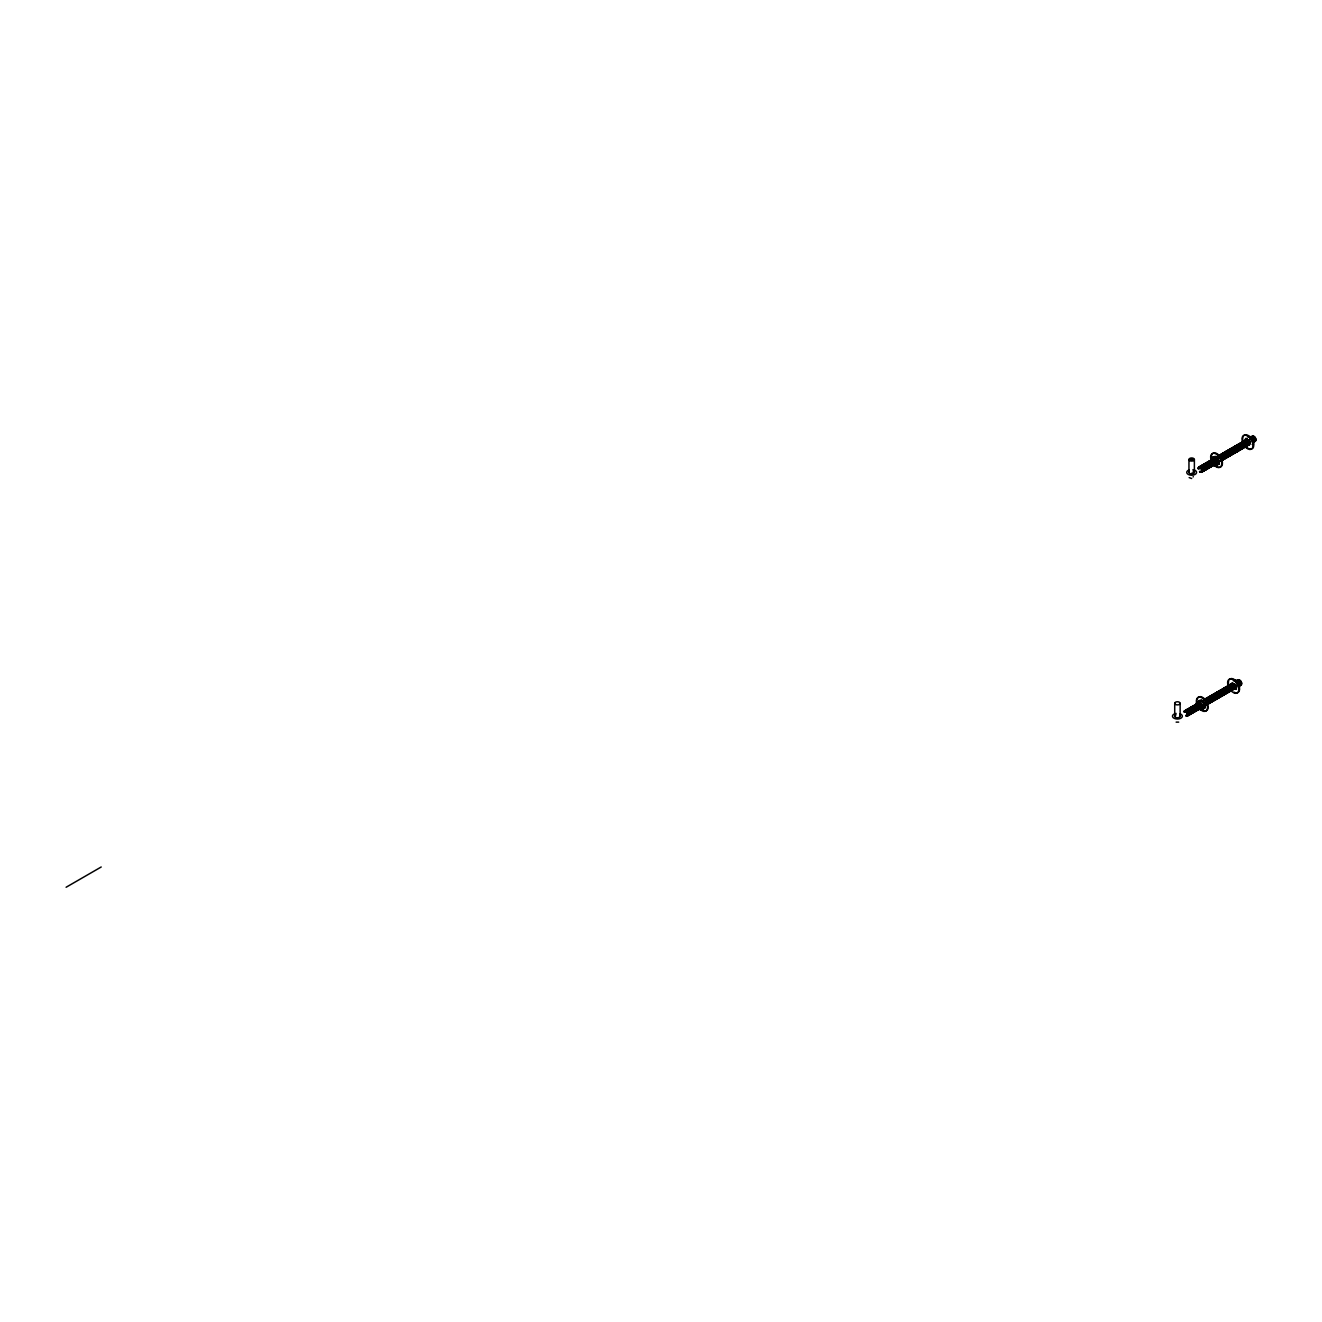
<?xml version="1.0" encoding="UTF-8"?>
<svg xmlns="http://www.w3.org/2000/svg" width="1322" height="1322" viewBox="0 0 1322 1322"><rect width="100%" height="100%" fill="white"/><g stroke="black" fill="none" stroke-linecap="round" stroke-linejoin="round"><path stroke-width="1.5" d="M1210.737 460.106L1210.902 457.99L1216.009 456.503L1219.198 462.171L1219.033 464.286L1213.927 465.774L1215.662 464.766M1195.138 705.337A2.462 1.421 60 0 1 1198.046 707.914L1199.682 709.567L1202.706 709.303L1204.788 708.096L1204.788 704.064L1201.781 700.313L1198.757 700.594L1196.658 701.8L1196.658 705.816M1210.902 457.99L1213.927 457.726L1216.934 461.477L1216.934 465.493M1196.658 701.8L1199.682 701.519L1202.706 705.27L1202.706 709.303M1253.173 444.572L1253.52 440.342L1252.182 438.359L1250.496 436.591L1247.472 436.855M1239.292 688.184L1239.292 684.152L1237.954 682.169L1236.268 680.4L1233.261 680.665M66.1 887.26L101.216 866.984M1213.927 457.726L1216.009 456.503M1216.934 461.477L1219.033 460.271M1199.682 701.519L1201.781 700.313M1234.533 681.408L1236.268 680.4M1231.162 685.903L1233.261 684.697M1202.706 705.27L1204.788 704.064M1237.541 685.16L1239.292 684.152M1178.695 722.126L1176.134 722.126M1201.781 708.361L1204.788 708.096M1252.182 444.407L1253.52 444.357M1217.694 464.319L1219.033 464.286M1191.667 478.514L1189.156 477.606M1213.001 456.784L1213.166 458.684A2.958 1.702 60 0 1 1214.24 459.147M1194.377 459.511L1194.377 472.384M1188.957 459.511L1188.957 472.384M1180.133 703.321A2.71 1.57 0 0 1 1176.068 704.676A2.71 1.57 0 0 1 1176.068 701.965A2.71 1.57 0 0 1 1180.133 703.321L1180.133 716.193M1174.713 703.321L1174.713 716.193M1213.266 457.842A4.263 2.462 60 0 1 1217.694 458.288A4.263 2.462 60 0 1 1218.322 464.138M1215.645 457.792A2.958 1.702 60 0 1 1216.19 458.023M1216.736 458.42A2.958 1.702 60 0 1 1217.661 459.577M1218.206 460.981A2.958 1.702 60 0 1 1218.206 462.221M1214.29 464.485A2.958 1.702 60 0 0 1215.81 462.617A2.958 1.702 60 0 0 1213.563 459.329A2.958 1.702 60 0 0 1211.58 460.684M1208.804 462.287A2.958 1.702 60 0 1 1210.886 461.081A4.263 2.462 60 0 1 1213.48 458.222A4.263 2.462 60 0 1 1216.752 463.89A4.263 2.462 60 0 1 1212.968 464.766A2.958 1.702 60 0 1 1210.886 465.906M1215.596 457.577A3.206 1.851 60 0 1 1217.793 459.511M1218.157 460.254A3.206 1.851 60 0 1 1218.157 462.882M1211.365 460.866A7.882 4.561 60 0 1 1215.215 453.529A7.882 4.561 60 0 1 1221.677 464.716A7.882 4.561 60 0 1 1213.398 464.402M1211.497 458.585A7.882 4.561 60 0 1 1214.984 452.884A7.882 4.561 60 0 1 1221.941 460.221A7.882 4.561 60 0 1 1219.677 467.211M1218.322 467.079A7.882 4.561 60 0 1 1216.884 466.468M1215.447 465.41A7.882 4.561 60 0 1 1214.092 464.005M1245.324 441.135A4.263 2.462 60 0 1 1245.208 440.176M1245.324 439.334A4.263 2.462 60 0 1 1246.101 438.226M1246.15 440.705A2.958 1.702 60 0 1 1247.191 439.218M1248.778 439.896A2.958 1.702 60 0 1 1250.05 441.763M1248.546 436.822A4.263 2.462 60 0 1 1252.81 439.284A4.263 2.462 60 0 1 1252.81 444.209M1251.207 438.491A2.958 1.702 60 0 1 1252.149 439.664M1252.694 441.052A2.958 1.702 60 0 1 1252.694 442.308A2.958 1.702 60 0 0 1253.62 438.805A2.958 1.702 60 0 0 1250.116 437.879A2.958 1.702 60 0 1 1250.678 438.094A2.462 1.421 60 0 1 1252.711 437.698A2.462 1.421 60 0 1 1254.148 440.672A2.462 1.421 60 0 1 1252.413 441.515M1245.968 440.606A3.206 1.851 60 0 1 1247.109 439.003M1248.827 439.73A3.206 1.851 60 0 1 1249.835 440.986M1243.358 442.325A2.958 1.702 60 0 1 1245.258 441.019A3.206 1.851 60 0 1 1247.538 439.714A3.206 1.851 60 0 1 1249.802 443.63A3.206 1.851 60 0 1 1247.538 444.936M1249.687 448.968A7.882 4.561 60 0 0 1253.471 442.738A7.882 4.561 60 0 0 1245.886 434.723A7.882 4.561 60 0 0 1243.407 442.358A2.462 1.421 60 0 1 1246.233 442.705A2.462 1.421 60 0 1 1246.035 445.927M1248.232 448.356A7.882 4.561 60 0 1 1246.795 447.299M1242.713 442.754A7.882 4.561 60 0 1 1246.563 435.417A7.882 4.561 60 0 1 1253.025 446.605A7.882 4.561 60 0 1 1244.746 446.291M1193.022 471.029A2.71 1.57 0 0 1 1194.113 473.045A2.71 1.57 0 0 1 1190.742 473.854A2.71 1.57 0 0 1 1189.04 471.987M1192.94 469.641A4.924 2.842 0 0 1 1195.931 473.805A4.924 2.842 0 0 1 1188.181 474.4A4.924 2.842 0 0 1 1189.205 469.921M1198.112 468.666A2.71 1.57 60 0 1 1200.194 467.658A2.71 1.57 60 0 1 1201.913 471.243A2.71 1.57 60 0 1 1199.533 471.623M1192.163 472.747A2.71 1.57 60 0 1 1192.626 473.243M1193.32 476.664A2.71 1.57 60 0 1 1193.022 476.945M1198.211 468.401A2.958 1.702 60 0 1 1200.492 467.31A2.958 1.702 60 0 1 1202.359 471.227A2.958 1.702 60 0 1 1199.765 471.623M1198.294 468.765A2.462 1.421 60 0 1 1200.178 467.856A2.462 1.421 60 0 1 1201.731 471.111A2.462 1.421 60 0 1 1199.583 471.442M1198.839 468.451A2.462 1.421 60 0 1 1200.574 467.443A2.462 1.421 60 0 1 1202.26 466.484A2.462 1.421 60 0 1 1203.995 469.492A2.958 1.702 60 0 1 1202.524 471.293M1200.574 467.443A2.462 1.421 60 0 1 1202.309 470.45A2.462 1.421 60 0 1 1200.574 471.458M1199.467 468.682A2.462 1.421 60 0 1 1200.69 466.93A2.462 1.421 60 0 1 1202.822 469.574A2.462 1.421 60 0 1 1201.582 471.326M1198.839 468.748A2.958 1.702 60 0 1 1200.673 466.782A2.958 1.702 60 0 1 1202.937 470.698A2.958 1.702 60 0 1 1200.326 471.31M1199.401 468.434A2.958 1.702 60 0 1 1201.054 466.385A2.958 1.702 60 0 1 1203.499 469.954A2.958 1.702 60 0 1 1201.417 471.376M1200.012 467.327A2.462 1.421 60 0 1 1202.756 467.823A2.462 1.421 60 0 1 1202.557 471.045M1215.364 457.957A2.958 1.702 60 0 1 1215.909 458.189M1215.414 457.577A2.958 1.702 60 0 1 1217.942 459.412M1218.273 460.106A2.958 1.702 60 0 1 1218.273 462.518M1218.107 456.586A2.462 1.421 60 0 1 1218.967 456.817M1219.429 457.148A2.462 1.421 60 0 1 1220.206 458.123A2.958 1.702 60 0 0 1219.743 457.495M1218.157 456.338A2.958 1.702 60 0 1 1218.702 456.569M1220.735 461.229A2.958 1.702 60 0 0 1220.917 458.156A2.958 1.702 60 0 0 1218.206 455.974A2.958 1.702 60 0 1 1221.462 457.825A2.958 1.702 60 0 1 1220.85 461.031M1218.306 456.371A2.462 1.421 60 0 1 1220.751 457.792A2.462 1.421 60 0 1 1220.751 460.634M1218.587 456.305A2.462 1.421 60 0 1 1221.313 457.478A2.462 1.421 60 0 1 1220.95 460.42M1218.884 455.462A2.958 1.702 60 0 1 1222.172 457.858A2.958 1.702 60 0 1 1220.917 460.667M1219.776 455.627A2.462 1.421 60 0 1 1222.321 458.304A2.462 1.421 60 0 1 1220.652 459.858M1219.115 455.446A2.958 1.702 60 0 1 1222.734 457.528A2.958 1.702 60 0 1 1220.917 460.106M1219.975 455.412A2.462 1.421 60 0 1 1222.8 457.693A2.462 1.421 60 0 1 1221.197 459.544M1219.462 455.578A2.958 1.702 60 0 1 1222.024 455.363A2.958 1.702 60 0 1 1223.494 459.164A2.958 1.702 60 0 1 1220.933 459.395M1220.256 455.346A2.462 1.421 60 0 1 1223.131 456.784A2.462 1.421 60 0 1 1222.206 459.412M1220.024 455.264A2.958 1.702 60 0 1 1222.404 454.884A2.958 1.702 60 0 1 1224.122 458.47A2.958 1.702 60 0 1 1222.04 459.461M1223.544 459.015A2.462 1.421 60 0 0 1223.181 455.66A2.462 1.421 60 0 0 1220.636 455.412A2.958 1.702 60 0 1 1222.42 454.223A2.958 1.702 60 0 1 1224.651 457.495A2.958 1.702 60 0 1 1223.131 459.378M1221.131 455.561A2.462 1.421 60 0 1 1222.718 454.487A2.462 1.421 60 0 1 1224.585 457.214A2.462 1.421 60 0 1 1223.329 458.767M1221.065 455.198A2.958 1.702 60 0 1 1222.966 453.892A2.958 1.702 60 0 1 1225.213 457.181A2.958 1.702 60 0 1 1223.693 459.048M1221.693 455.247A2.462 1.421 60 0 1 1223.428 454.239A2.462 1.421 60 0 1 1225.263 453.38A2.462 1.421 60 0 1 1226.816 456.619A2.462 1.421 60 0 1 1224.651 456.966M1223.428 454.239A2.462 1.421 60 0 1 1225.164 457.247A2.462 1.421 60 0 1 1223.428 458.255M1221.693 455.545A2.958 1.702 60 0 1 1223.346 453.496A2.958 1.702 60 0 1 1225.791 457.082A2.958 1.702 60 0 1 1223.709 458.503M1222.486 454.057A2.462 1.421 60 0 1 1225.362 455.495A2.462 1.421 60 0 1 1224.436 458.123M1222.255 453.975A2.958 1.702 60 0 1 1224.635 453.595A2.958 1.702 60 0 1 1226.353 457.181A2.958 1.702 60 0 1 1224.271 458.172M1222.867 454.124A2.462 1.421 60 0 1 1225.775 454.9A2.462 1.421 60 0 1 1224.998 457.792M1222.734 454.239A2.958 1.702 60 0 1 1224.833 453.033A2.958 1.702 60 0 1 1226.866 451.645A2.958 1.702 60 0 1 1229.113 454.917A2.958 1.702 60 0 1 1227.593 456.801M1224.833 453.033A2.958 1.702 60 0 1 1226.915 456.652A2.958 1.702 60 0 1 1224.833 457.858M1223.296 453.909A2.958 1.702 60 0 1 1225.56 452.818A2.958 1.702 60 0 1 1227.444 456.734A2.958 1.702 60 0 1 1224.85 457.148M1223.924 453.958A2.462 1.421 60 0 1 1225.808 453.049A2.462 1.421 60 0 1 1227.378 456.288A2.462 1.421 60 0 1 1225.213 456.635M1224.536 454.19A2.462 1.421 60 0 1 1225.775 452.438A2.462 1.421 60 0 1 1227.89 455.082A2.462 1.421 60 0 1 1226.667 456.834A2.958 1.702 60 0 0 1228.584 455.462A2.958 1.702 60 0 0 1226.138 451.893A2.958 1.702 60 0 0 1224.486 453.942M1223.924 454.256A2.958 1.702 60 0 1 1225.758 452.289A2.958 1.702 60 0 1 1228.022 456.206A2.958 1.702 60 0 1 1225.395 456.817M1225.097 452.835A2.462 1.421 60 0 1 1227.841 453.33A2.462 1.421 60 0 1 1227.642 456.553M1225.593 453A2.462 1.421 60 0 1 1227.328 451.992A2.462 1.421 60 0 1 1229.063 454.999A2.462 1.421 60 0 1 1227.328 455.991M1225.527 452.62A2.958 1.702 60 0 1 1227.609 451.413A2.958 1.702 60 0 1 1229.708 455.032A2.958 1.702 60 0 1 1227.609 456.255M1226.667 451.546A2.462 1.421 60 0 1 1229.576 454.124A2.462 1.421 60 0 1 1227.444 455.346M1226.353 451.265A2.958 1.702 60 0 1 1229.047 451.827A2.958 1.702 60 0 1 1230.138 455.479A2.958 1.702 60 0 1 1227.626 455.528M1226.155 452.967A2.958 1.702 60 0 1 1226.155 451.727M1229.675 455.479A2.462 1.421 60 0 1 1228.452 455.346M1226.948 451.48A2.462 1.421 60 0 1 1229.311 452.107A2.462 1.421 60 0 1 1229.956 455.214M1226.7 451.397A2.958 1.702 60 0 1 1229.096 451.017A2.958 1.702 60 0 1 1230.815 454.603A2.958 1.702 60 0 1 1228.733 455.611M1227.328 451.546A2.462 1.421 60 0 1 1229.873 451.793A2.462 1.421 60 0 1 1230.237 455.148M1227.196 451.661A2.958 1.702 60 0 1 1229.096 450.356A2.958 1.702 60 0 1 1231.344 453.644A2.958 1.702 60 0 1 1229.824 455.512M1227.824 451.711A2.462 1.421 60 0 1 1229.41 450.62A2.462 1.421 60 0 1 1231.278 453.347A2.462 1.421 60 0 1 1230.005 454.9M1227.758 451.331A2.958 1.702 60 0 1 1229.658 450.042A2.958 1.702 60 0 1 1231.906 453.314A2.958 1.702 60 0 1 1230.385 455.181M1228.386 451.38A2.462 1.421 60 0 1 1230.121 450.372A2.462 1.421 60 0 1 1231.856 453.38A2.462 1.421 60 0 1 1230.121 454.388M1228.386 451.678A2.958 1.702 60 0 1 1230.22 449.711A2.958 1.702 60 0 1 1232.484 453.628A2.958 1.702 60 0 1 1229.857 454.239M1229.179 450.191A2.462 1.421 60 0 1 1232.187 451.926A2.462 1.421 60 0 1 1230.683 454.074M1228.931 450.108A2.958 1.702 60 0 1 1231.493 449.877A2.958 1.702 60 0 1 1232.98 453.694A2.958 1.702 60 0 1 1230.418 453.925M1232.732 453.611A2.462 1.421 60 0 0 1231.906 450.273A2.462 1.421 60 0 0 1229.559 450.257A2.958 1.702 60 0 1 1231.509 449.166A2.958 1.702 60 0 1 1233.608 452.785A2.958 1.702 60 0 1 1231.509 453.991M1230.121 449.926A2.462 1.421 60 0 1 1232.848 450.438A2.462 1.421 60 0 1 1232.666 453.661M1229.972 450.058A2.958 1.702 60 0 1 1231.889 448.753A2.958 1.702 60 0 1 1234.137 452.025A2.958 1.702 60 0 1 1232.616 453.909M1233.856 452.967A2.462 1.421 60 0 1 1232.798 453.297M1230.617 450.091A2.462 1.421 60 0 1 1232.583 449.232A2.462 1.421 60 0 1 1234.021 452.587A2.462 1.421 60 0 0 1234.698 449.744A2.462 1.421 60 0 0 1231.79 448.968A2.958 1.702 60 0 1 1233.74 447.877A2.958 1.702 60 0 1 1235.839 451.496A2.958 1.702 60 0 1 1233.74 452.702M1231.228 450.323A2.462 1.421 60 0 1 1232.6 448.621A2.462 1.421 60 0 1 1234.632 451.595A2.462 1.421 60 0 1 1232.914 452.785M1230.617 450.389A2.958 1.702 60 0 1 1232.269 448.34A2.958 1.702 60 0 1 1234.715 451.926A2.958 1.702 60 0 1 1232.633 453.347M1231.162 450.075A2.958 1.702 60 0 1 1232.996 448.108A2.958 1.702 60 0 1 1235.277 452.025A2.958 1.702 60 0 1 1232.649 452.636M1232.352 448.637A2.462 1.421 60 0 1 1234.318 448.323A2.462 1.421 60 0 1 1235.756 451.298A2.462 1.421 60 0 1 1234.021 452.141M1232.203 448.769A2.958 1.702 60 0 1 1234.302 447.547A2.958 1.702 60 0 1 1236.401 451.182A2.958 1.702 60 0 0 1238.615 449.893A2.958 1.702 60 0 0 1236.533 446.274A2.958 1.702 60 0 0 1234.434 447.48M1236.401 451.182A2.958 1.702 60 0 1 1234.302 452.388M1233.079 447.943A2.462 1.421 60 0 1 1235.31 448.422A2.462 1.421 60 0 1 1236.219 451.43A2.462 1.421 60 0 1 1234.137 451.48M1233.046 447.398A2.958 1.702 60 0 1 1235.739 447.976A2.958 1.702 60 0 1 1236.83 451.612A2.958 1.702 60 0 1 1234.318 451.661M1233.641 447.613A2.462 1.421 60 0 1 1236.648 449.348A2.462 1.421 60 0 1 1235.145 451.496M1233.393 447.53A2.958 1.702 60 0 1 1235.954 447.299A2.958 1.702 60 0 1 1237.442 451.116A2.958 1.702 60 0 1 1234.88 451.347M1234.021 447.679A2.462 1.421 60 0 1 1236.748 448.191A2.462 1.421 60 0 1 1236.566 451.397M1233.955 447.216A2.958 1.702 60 0 1 1236.334 446.836A2.958 1.702 60 0 1 1238.053 450.422A2.958 1.702 60 0 1 1235.971 451.413M1234.583 447.348A2.462 1.421 60 0 1 1237.475 448.141A2.462 1.421 60 0 1 1236.698 451.033M1235.574 446.39A2.462 1.421 60 0 1 1238.417 448.67A2.462 1.421 60 0 1 1236.814 450.521M1235.079 447.514A2.462 1.421 60 0 1 1235.31 446.654M1235.062 447.811A2.958 1.702 60 0 1 1236.913 445.845A2.958 1.702 60 0 1 1239.177 449.777A2.958 1.702 60 0 1 1236.549 450.372M1236.136 446.076A2.462 1.421 60 0 1 1238.978 448.356A2.462 1.421 60 0 1 1237.359 450.207M1235.624 446.241A2.958 1.702 60 0 1 1238.185 446.01A2.958 1.702 60 0 1 1239.672 449.827A2.958 1.702 60 0 1 1237.111 450.058M1236.417 446.01A2.462 1.421 60 0 1 1238.797 446.638A2.462 1.421 60 0 1 1239.425 449.744M1236.186 445.927A2.958 1.702 60 0 1 1238.565 445.547A2.958 1.702 60 0 1 1240.284 449.133A2.958 1.702 60 0 1 1238.202 450.124M1236.797 446.076A2.462 1.421 60 0 1 1239.54 446.572A2.462 1.421 60 0 1 1239.342 449.794M1236.665 446.192A2.958 1.702 60 0 1 1238.582 444.886A2.958 1.702 60 0 1 1240.813 448.158A2.958 1.702 60 0 1 1239.309 450.042M1237.309 446.225A2.462 1.421 60 0 1 1238.879 445.15A2.462 1.421 60 0 1 1240.747 447.877A2.462 1.421 60 0 1 1239.491 449.43M1237.227 445.861A2.958 1.702 60 0 1 1239.325 444.655A2.958 1.702 60 0 1 1241.408 448.274A2.958 1.702 60 0 1 1239.325 449.48M1239.59 448.918A2.462 1.421 60 0 0 1241.193 447.067A2.462 1.421 60 0 0 1238.367 444.787A2.958 1.702 60 0 1 1240.796 444.258A2.958 1.702 60 0 1 1242.515 447.844A2.958 1.702 60 0 1 1240.433 448.836M1237.855 445.911A2.462 1.421 60 0 1 1238.086 445.035M1237.855 446.208A2.958 1.702 60 0 1 1239.689 444.242A2.958 1.702 60 0 1 1241.953 448.158A2.958 1.702 60 0 1 1239.325 448.769M1238.648 444.721A2.462 1.421 60 0 1 1241.523 446.158A2.462 1.421 60 0 1 1240.598 448.786M1239.028 444.787A2.462 1.421 60 0 1 1241.573 445.035A2.462 1.421 60 0 1 1241.936 448.389M1238.896 444.903A2.958 1.702 60 0 1 1242.036 444.622A2.958 1.702 60 0 1 1242.036 448.802M1239.54 444.936A2.462 1.421 60 0 1 1242.135 444.704A2.462 1.421 60 0 1 1242.135 448.175M1239.458 444.572A2.958 1.702 60 0 1 1241.358 443.267A2.958 1.702 60 0 1 1243.605 446.555A2.958 1.702 60 0 1 1242.085 448.422M1240.086 444.622A2.462 1.421 60 0 1 1241.821 443.614A2.462 1.421 60 0 1 1241.986 442.787M1241.821 443.614A2.462 1.421 60 0 1 1243.556 446.621A2.462 1.421 60 0 1 1241.821 447.629M1199.88 467.443A2.958 1.702 60 0 1 1201.797 466.137A2.958 1.702 60 0 1 1204.028 469.409A2.462 1.421 60 0 1 1202.26 470.483M1200.442 467.112A2.958 1.702 60 0 1 1202.524 465.906A2.958 1.702 60 0 1 1204.623 469.525A2.958 1.702 60 0 0 1206.854 468.236A2.958 1.702 60 0 0 1204.755 464.617A2.958 1.702 60 0 0 1202.673 465.823M1204.623 469.525A2.958 1.702 60 0 1 1202.524 470.731M1201.582 466.038A2.462 1.421 60 0 1 1204.491 468.616A2.462 1.421 60 0 1 1202.359 469.839M1201.07 467.459A2.958 1.702 60 0 1 1202.904 465.493A2.958 1.702 60 0 1 1205.168 469.409A2.958 1.702 60 0 1 1202.541 470.021M1203.813 470.037A2.462 1.421 60 0 0 1204.59 469.971A2.958 1.702 60 0 0 1206.259 468.12A2.958 1.702 60 0 0 1204.028 464.848A2.958 1.702 60 0 0 1202.111 466.154M1201.863 465.972A2.462 1.421 60 0 1 1204.243 466.6A2.462 1.421 60 0 1 1204.871 469.707M1201.632 465.889A2.958 1.702 60 0 1 1204.012 465.509A2.958 1.702 60 0 1 1205.73 469.095A2.958 1.702 60 0 1 1203.648 470.087M1202.243 466.038A2.462 1.421 60 0 1 1204.788 466.286A2.462 1.421 60 0 1 1205.152 469.641M1202.739 466.187A2.462 1.421 60 0 1 1204.325 465.113A2.462 1.421 60 0 1 1206.193 467.839A2.462 1.421 60 0 1 1204.937 469.393M1203.301 465.873A2.462 1.421 60 0 1 1205.036 464.865A2.462 1.421 60 0 1 1206.771 467.872A2.462 1.421 60 0 1 1205.036 468.88M1203.301 466.17A2.958 1.702 60 0 1 1205.135 464.204A2.958 1.702 60 0 1 1207.399 468.12A2.958 1.702 60 0 1 1204.772 468.732M1204.094 464.683A2.462 1.421 60 0 1 1207.102 466.418A2.462 1.421 60 0 1 1205.598 468.55M1203.863 464.6A2.958 1.702 60 0 1 1206.242 464.22A2.958 1.702 60 0 1 1207.961 467.806A2.958 1.702 60 0 1 1205.879 468.798M1204.474 464.749A2.462 1.421 60 0 1 1207.019 464.997A2.462 1.421 60 0 1 1207.383 468.352M1204.342 464.865A2.958 1.702 60 0 1 1206.259 463.559A2.958 1.702 60 0 1 1208.49 466.831A2.958 1.702 60 0 1 1206.969 468.715M1204.97 464.914A2.462 1.421 60 0 1 1207.581 464.666A2.462 1.421 60 0 1 1207.581 468.137M1204.904 464.534A2.958 1.702 60 0 1 1206.804 463.229A2.958 1.702 60 0 1 1209.052 466.517A2.958 1.702 60 0 1 1207.531 468.385M1208.771 467.459A2.462 1.421 60 0 1 1207.713 467.773M1205.532 464.584A2.462 1.421 60 0 1 1207.498 463.725A2.462 1.421 60 0 1 1208.952 467.079M1206.143 464.815A2.462 1.421 60 0 1 1207.531 463.113A2.462 1.421 60 0 1 1209.564 466.088A2.462 1.421 60 0 1 1207.829 467.261M1205.532 464.881A2.958 1.702 60 0 1 1207.184 462.832A2.958 1.702 60 0 1 1209.63 466.418A2.958 1.702 60 0 1 1207.548 467.839M1206.094 464.567A2.958 1.702 60 0 1 1207.746 462.518A2.958 1.702 60 0 1 1210.192 466.088A2.958 1.702 60 0 1 1208.11 467.525M1206.705 463.46A2.462 1.421 60 0 1 1209.613 464.237A2.462 1.421 60 0 1 1208.837 467.129M1206.573 463.576A2.958 1.702 60 0 1 1208.473 462.27A2.958 1.702 60 0 1 1210.721 465.542A2.958 1.702 60 0 1 1209.2 467.426M1207.267 463.13A2.462 1.421 60 0 1 1209.25 462.816A2.462 1.421 60 0 1 1210.671 465.79A2.462 1.421 60 0 1 1208.936 466.616M1207.135 463.245A2.958 1.702 60 0 1 1209.217 462.039A2.958 1.702 60 0 1 1211.316 465.658A2.958 1.702 60 0 1 1209.217 466.881M1207.994 462.436A2.462 1.421 60 0 1 1210.225 462.898A2.462 1.421 60 0 1 1211.134 465.922A2.462 1.421 60 0 1 1209.052 465.972M1207.961 461.89A2.958 1.702 60 0 1 1210.655 462.452A2.958 1.702 60 0 1 1211.745 466.104A2.958 1.702 60 0 1 1209.233 466.154M1211.283 466.104A2.462 1.421 60 0 1 1210.06 465.972M1208.556 462.105A2.462 1.421 60 0 1 1210.919 462.75A2.462 1.421 60 0 1 1211.563 465.84A2.462 1.421 60 0 0 1211.663 462.667A2.462 1.421 60 0 0 1208.936 462.171M1208.308 462.022A2.958 1.702 60 0 1 1210.869 461.791A2.958 1.702 60 0 1 1212.357 465.608A2.958 1.702 60 0 1 1209.795 465.84M1210.886 461.081A2.958 1.702 60 0 1 1212.985 464.7M1211.613 465.526A2.462 1.421 60 0 0 1212.406 462.617A2.462 1.421 60 0 0 1209.498 461.841A2.958 1.702 60 0 1 1211.448 460.75A2.958 1.702 60 0 1 1213.546 464.386A2.958 1.702 60 0 1 1211.448 465.592M1210.506 460.882A2.462 1.421 60 0 1 1213.332 463.163A2.462 1.421 60 0 1 1211.729 465.013M1209.994 462.006A2.462 1.421 60 0 1 1210.225 461.147M1209.994 462.303A2.958 1.702 60 0 1 1211.828 460.337A2.958 1.702 60 0 1 1214.092 464.27A2.958 1.702 60 0 1 1211.464 464.865M1210.787 460.816A2.462 1.421 60 0 1 1213.794 462.551A2.462 1.421 60 0 1 1212.291 464.7M1210.539 460.734A2.958 1.702 60 0 1 1213.1 460.502A2.958 1.702 60 0 1 1214.588 464.319A2.958 1.702 60 0 1 1212.026 464.551M1211.167 460.882A2.462 1.421 60 0 1 1213.513 460.899A2.462 1.421 60 0 1 1214.34 464.237M1211.035 460.998A2.958 1.702 60 0 1 1213.117 459.792A2.958 1.702 60 0 1 1215.215 463.411A2.958 1.702 60 0 1 1213.117 464.617M1214.274 464.286A2.462 1.421 60 0 0 1214.455 461.064A2.462 1.421 60 0 0 1211.729 460.552A2.958 1.702 60 0 1 1213.563 459.329A2.958 1.702 60 0 1 1215.744 462.65A2.958 1.702 60 0 1 1214.224 464.534M1212.224 460.717A2.462 1.421 60 0 1 1213.811 459.643A2.462 1.421 60 0 1 1215.662 462.353A2.462 1.421 60 0 1 1214.406 463.923M1214.786 459.544A2.958 1.702 60 0 1 1216.257 463.344M1216.19 461.841A2.462 1.421 60 0 1 1216.257 462.403M1216.818 461.775A2.958 1.702 60 0 1 1216.884 462.452M1246.778 441.052A2.958 1.702 60 0 1 1247.307 439.036M1246.778 440.755A2.462 1.421 60 0 1 1247.29 439.631M1247.324 440.738A2.958 1.702 60 0 1 1247.324 439.482M1251.19 438.788A2.462 1.421 60 0 1 1251.967 439.763M1249.984 437.615A2.958 1.702 60 0 1 1252.678 439.796A2.958 1.702 60 0 1 1252.496 442.87M1250.067 438.028A2.462 1.421 60 0 1 1252.529 439.433A2.462 1.421 60 0 1 1252.529 442.275M1250.1 437.433A2.958 1.702 60 0 1 1253.239 439.482A2.958 1.702 60 0 1 1252.628 442.688M1250.182 438.342A2.462 1.421 60 0 1 1252.909 438.838A2.462 1.421 60 0 1 1252.727 442.06M1250.876 437.086A2.958 1.702 60 0 1 1254.512 439.185A2.958 1.702 60 0 1 1252.694 441.763M1251.752 437.053A2.462 1.421 60 0 1 1254.644 439.631A2.462 1.421 60 0 1 1252.529 440.854M1251.438 436.772A2.958 1.702 60 0 1 1254.132 437.351A2.958 1.702 60 0 1 1255.222 440.986A2.958 1.702 60 0 1 1252.711 441.036M1252.033 436.987A2.462 1.421 60 0 1 1255.041 438.722A2.462 1.421 60 0 1 1253.537 440.87M1251.785 436.904A2.958 1.702 60 0 1 1254.347 436.673A2.958 1.702 60 0 1 1255.834 440.49A2.958 1.702 60 0 1 1253.273 440.722M1252.413 437.053A2.462 1.421 60 0 1 1254.958 437.301A2.462 1.421 60 0 1 1255.322 440.656M1240.879 443.432A2.462 1.421 60 0 1 1243.754 444.87A2.462 1.421 60 0 1 1242.829 447.497M1240.714 444.853A2.462 1.421 60 0 1 1240.714 443.812M1240.086 444.919A2.958 1.702 60 0 1 1241.738 442.87A2.958 1.702 60 0 1 1244.184 446.456A2.958 1.702 60 0 1 1242.102 447.877M1240.647 444.605A2.958 1.702 60 0 1 1242.3 442.556A2.958 1.702 60 0 1 1244.878 442.159A2.958 1.702 60 0 1 1246.349 445.96A2.958 1.702 60 0 1 1243.787 446.192M1242.663 447.547A2.958 1.702 60 0 0 1244.746 446.125A2.958 1.702 60 0 0 1242.3 442.556A2.462 1.421 60 0 1 1245.109 444.82A2.462 1.421 60 0 1 1243.49 446.654M1241.259 443.498A2.462 1.421 60 0 1 1244.167 444.275A2.462 1.421 60 0 1 1243.391 447.167A2.958 1.702 60 0 0 1245.307 446.026A2.958 1.702 60 0 0 1243.225 442.407A2.958 1.702 60 0 0 1241.127 443.614M1241.688 443.283A2.958 1.702 60 0 1 1243.952 442.192A2.958 1.702 60 0 1 1245.836 446.109A2.958 1.702 60 0 1 1243.242 446.522M1242.829 442.209A2.462 1.421 60 0 1 1245.655 444.489A2.462 1.421 60 0 1 1244.052 446.34M1245.836 446.142A2.462 1.421 60 0 1 1245.06 446.208M1243.11 442.143A2.462 1.421 60 0 1 1245.473 442.771A2.462 1.421 60 0 1 1246.117 445.878M1242.878 442.06A2.958 1.702 60 0 1 1245.258 441.68A2.958 1.702 60 0 1 1246.976 445.266A2.958 1.702 60 0 1 1244.894 446.258M1245.258 441.019A2.958 1.702 60 0 1 1247.505 444.291A2.958 1.702 60 0 1 1245.985 446.175M1244.861 441.135A2.462 1.421 60 0 1 1247.324 443.531A2.462 1.421 60 0 1 1246.183 445.564M1243.985 442.374A2.462 1.421 60 0 1 1244.498 441.251M1243.919 441.994A2.958 1.702 60 0 1 1246.002 440.788A2.958 1.702 60 0 1 1248.1 444.407A2.958 1.702 60 0 1 1246.002 445.613M1245.06 440.92A2.462 1.421 60 0 1 1247.968 443.498A2.462 1.421 60 0 1 1245.836 444.721M1244.547 442.044A2.462 1.421 60 0 1 1244.613 441.565M1244.547 442.341A2.958 1.702 60 0 1 1246.382 440.375A2.958 1.702 60 0 1 1248.646 444.291A2.958 1.702 60 0 1 1246.018 444.903M1245.341 440.854A2.462 1.421 60 0 1 1248.216 442.292A2.462 1.421 60 0 1 1247.29 444.919M1245.093 440.771A2.958 1.702 60 0 1 1247.489 440.391A2.958 1.702 60 0 1 1249.207 443.977A2.958 1.702 60 0 1 1247.125 444.985M1245.721 440.92A2.462 1.421 60 0 1 1248.265 441.168A2.462 1.421 60 0 1 1248.629 444.523M1245.588 441.036A2.958 1.702 60 0 1 1247.489 439.73A2.958 1.702 60 0 1 1249.736 443.002A2.958 1.702 60 0 1 1248.216 444.886M1246.216 441.085A2.462 1.421 60 0 1 1247.505 439.879M1248.398 440.408A2.462 1.421 60 0 1 1249.455 441.945M1249.637 443.564A2.462 1.421 60 0 1 1249.455 443.944M1199.335 700.99A4.263 2.462 60 0 1 1204.342 703.502A4.263 2.462 60 0 1 1202.723 708.063M1202.491 702.213A2.958 1.702 60 0 1 1202.987 702.759A3.206 1.851 60 0 0 1202.541 702.048M1203.764 704.081A2.958 1.702 60 0 1 1203.764 706.493M1197.484 703.849A2.958 1.702 60 0 1 1199.864 703.486A2.958 1.702 60 0 1 1201.599 707.055A2.958 1.702 60 0 1 1199.5 708.063M1196.592 704.874A4.263 2.462 60 0 1 1199.252 702.032A4.263 2.462 60 0 1 1202.508 707.683A4.263 2.462 60 0 1 1198.724 708.559M1203.549 703.321A3.206 1.851 60 0 1 1203.549 707.006M1197.121 704.676A7.882 4.544 60 0 1 1200.508 697.19A7.882 4.544 60 0 1 1207.515 707.452A7.882 4.544 60 0 1 1200.508 709.617M1197.253 699.057A7.882 4.544 60 0 1 1204.094 698.446A7.882 4.544 60 0 1 1208.027 708.609A7.882 4.544 60 0 1 1201.202 709.22M1231.988 683.937A2.958 1.702 60 0 0 1232.534 686.581A2.462 1.421 60 0 1 1232.22 684.019M1235.822 685.573A2.958 1.702 60 0 1 1235.045 688.432M1233.657 683.92A2.462 1.421 60 0 0 1234.17 685.639A4.263 2.462 60 0 1 1233.839 684.548M1234.318 680.632A4.263 2.462 60 0 1 1238.284 682.615A4.263 2.462 60 0 1 1239.061 687.572M1236.979 682.301A2.958 1.702 60 0 1 1237.491 682.83M1237.921 683.474A2.958 1.702 60 0 1 1238.532 685.523M1231.873 686.961A4.263 2.462 60 0 1 1231.393 685.969M1236.615 688.977A4.263 2.462 60 0 1 1236.136 689.423M1231.129 685.54A3.206 1.851 60 0 1 1233.112 683.408A3.206 1.851 60 0 1 1235.558 687.671A3.206 1.851 60 0 1 1232.715 688.316M1231.707 687.06A3.206 1.851 60 0 1 1231.344 686.3M1232.401 686.663A3.206 1.851 60 0 1 1231.74 684.416M1235.145 684.118A3.206 1.851 60 0 1 1235.607 684.813M1235.971 685.556A3.206 1.851 60 0 1 1235.145 688.646M1229.179 679.723A7.882 4.544 60 0 1 1238.83 685.292A7.882 4.544 60 0 1 1234.004 692.166M1228.617 684.284A7.882 4.544 60 0 1 1228.617 680.962M1227.031 688.332A2.462 1.421 60 0 1 1228.402 686.647A7.882 4.544 60 0 1 1232.335 679.227A7.882 4.544 60 0 1 1238.797 690.415A7.882 4.544 60 0 1 1230.518 690.101M1179.769 715.4A2.71 1.57 0 0 1 1178.778 717.549A2.71 1.57 0 0 1 1175.076 716.97A2.71 1.57 0 0 1 1176.068 714.838M1179.885 713.731A4.924 2.842 0 0 1 1180.893 718.21A4.924 2.842 0 0 1 1173.143 717.615A4.924 2.842 0 0 1 1176.134 713.434M1185.784 715.78A2.71 1.57 60 0 0 1187.685 714.872A2.71 1.57 60 0 0 1186.115 711.583A2.71 1.57 60 0 0 1183.934 711.93A2.462 1.421 60 0 1 1186.842 712.591A2.462 1.421 60 0 1 1186.644 715.813M1184.033 711.616A2.958 1.702 60 0 1 1186.412 711.253A2.958 1.702 60 0 1 1188.148 714.822A2.958 1.702 60 0 1 1186.065 715.83M1184.661 711.765A2.462 1.421 60 0 1 1186.644 711.451A2.462 1.421 60 0 1 1188.065 714.425A2.462 1.421 60 0 1 1186.33 715.252M1184.529 711.88A2.958 1.702 60 0 1 1186.611 710.674A2.958 1.702 60 0 1 1188.66 709.286A2.958 1.702 60 0 1 1190.907 712.575A2.958 1.702 60 0 1 1189.387 714.442M1186.611 710.674A2.958 1.702 60 0 1 1188.709 714.293A2.958 1.702 60 0 1 1186.611 715.499M1185.669 710.806A2.462 1.421 60 0 1 1188.577 713.384A2.462 1.421 60 0 1 1186.445 714.607M1185.355 710.509A2.958 1.702 60 0 1 1188.048 711.087A2.958 1.702 60 0 1 1189.139 714.723A2.958 1.702 60 0 1 1186.627 714.789M1185.156 712.228A2.958 1.702 60 0 1 1185.156 710.972M1188.957 714.475A2.462 1.421 60 0 1 1187.453 714.607M1186.231 710.476A2.462 1.421 60 0 1 1188.313 711.368A2.462 1.421 60 0 1 1189.122 714.095M1203.681 704.94A2.958 1.702 60 0 1 1203.681 706.196M1202.227 701.668A2.958 1.702 60 0 1 1203.268 702.593M1203.698 703.221A2.958 1.702 60 0 1 1203.698 706.642M1205.499 701.304A2.958 1.702 60 0 0 1205.003 700.776A2.462 1.421 60 0 1 1205.598 701.387M1206.259 702.626A2.958 1.702 60 0 1 1206.259 705.039M1206.408 703.073A2.462 1.421 60 0 1 1206.408 704.114M1203.532 699.916A2.958 1.702 60 0 1 1206.49 701.618A2.958 1.702 60 0 1 1206.49 705.023M1204.838 700.115A2.462 1.421 60 0 1 1206.903 702.461A2.462 1.421 60 0 1 1206.16 704.543M1203.764 699.9A2.958 1.702 60 0 1 1207.052 701.288A2.462 1.421 60 0 1 1206.722 704.229M1206.622 704.841A2.958 1.702 60 0 0 1207.052 701.288A2.462 1.421 60 0 0 1204.342 700.115M1204.111 700.032A2.958 1.702 60 0 1 1207.168 700.346A2.958 1.702 60 0 1 1207.614 704.378M1204.739 700.181A2.462 1.421 60 0 1 1207.283 700.429A2.462 1.421 60 0 1 1207.63 703.783M1204.673 699.718A2.958 1.702 60 0 1 1207.961 700.33A2.958 1.702 60 0 1 1207.73 704.196M1205.284 699.85A2.462 1.421 60 0 1 1208.027 700.363A2.462 1.421 60 0 1 1207.829 703.585M1205.152 699.966A2.958 1.702 60 0 1 1207.069 698.677A2.462 1.421 60 0 1 1210.01 699.949A2.462 1.421 60 0 1 1209.085 702.577M1207.069 698.677A2.958 1.702 60 0 1 1209.3 701.949A2.958 1.702 60 0 1 1207.779 703.833M1205.78 700.016A2.462 1.421 60 0 1 1207.515 699.024A2.462 1.421 60 0 1 1209.25 702.015A2.462 1.421 60 0 1 1207.515 703.023M1205.78 700.313A2.958 1.702 60 0 1 1207.432 698.28A2.958 1.702 60 0 1 1209.878 701.85A2.958 1.702 60 0 1 1207.796 703.271M1206.854 698.578A2.462 1.421 60 0 1 1209.68 700.858A2.462 1.421 60 0 1 1208.077 702.709M1206.342 699.999A2.958 1.702 60 0 1 1208.176 698.033A2.958 1.702 60 0 1 1210.44 701.949A2.958 1.702 60 0 1 1207.812 702.56M1206.903 698.429A2.958 1.702 60 0 1 1209.283 698.049A2.958 1.702 60 0 1 1211.002 701.635A2.958 1.702 60 0 1 1208.919 702.626M1207.515 698.561A2.462 1.421 60 0 1 1210.06 698.826A2.462 1.421 60 0 1 1210.423 702.18M1207.383 698.694A2.958 1.702 60 0 1 1210.522 698.413A2.958 1.702 60 0 1 1210.522 702.593M1208.011 698.727A2.462 1.421 60 0 1 1209.597 697.652A2.462 1.421 60 0 1 1211.464 700.379A2.462 1.421 60 0 1 1210.208 701.932M1207.944 698.363A2.958 1.702 60 0 1 1210.027 697.157A2.958 1.702 60 0 1 1212.125 700.776A2.958 1.702 60 0 1 1210.027 701.982M1208.572 698.413A2.462 1.421 60 0 1 1210.308 697.405A2.462 1.421 60 0 1 1210.308 696.958M1210.308 697.405A2.462 1.421 60 0 1 1212.043 700.412A2.462 1.421 60 0 1 1210.308 701.42M1208.572 698.71A2.958 1.702 60 0 1 1210.407 696.744A2.958 1.702 60 0 1 1212.671 700.66A2.958 1.702 60 0 1 1210.043 701.271M1209.366 697.223A2.462 1.421 60 0 1 1212.092 698.38A2.462 1.421 60 0 1 1211.729 701.321M1209.134 697.14A2.958 1.702 60 0 1 1211.514 696.76A2.958 1.702 60 0 1 1213.232 700.346A2.958 1.702 60 0 1 1211.15 701.338M1209.746 697.289A2.462 1.421 60 0 1 1211.729 696.975A2.462 1.421 60 0 1 1213.15 699.933A2.462 1.421 60 0 1 1211.431 700.776M1209.613 697.405A2.958 1.702 60 0 1 1211.712 696.198A2.958 1.702 60 0 1 1213.794 699.817A2.958 1.702 60 0 1 1211.712 701.024M1210.754 696.314A2.462 1.421 60 0 1 1213.662 698.892A2.462 1.421 60 0 1 1211.53 700.115M1210.456 696.033A2.958 1.702 60 0 1 1213.15 696.611A2.958 1.702 60 0 1 1214.224 700.247A2.958 1.702 60 0 1 1211.729 700.296M1210.175 697.074A2.958 1.702 60 0 1 1210.241 696.496M1212.538 700.131A2.462 1.421 60 0 0 1214.141 698.28A2.462 1.421 60 0 0 1211.316 696A2.958 1.702 60 0 1 1213.745 695.471A2.958 1.702 60 0 1 1215.463 699.057A2.958 1.702 60 0 1 1213.381 700.049M1210.803 696.165A2.958 1.702 60 0 1 1213.365 695.95A2.958 1.702 60 0 1 1214.835 699.751A2.958 1.702 60 0 1 1212.274 699.982M1211.596 695.934A2.462 1.421 60 0 1 1214.472 697.372A2.462 1.421 60 0 1 1213.546 699.999M1211.977 696A2.462 1.421 60 0 1 1213.96 695.686A2.462 1.421 60 0 1 1215.381 698.644A2.462 1.421 60 0 1 1213.662 699.487M1211.844 696.116A2.958 1.702 60 0 1 1213.745 694.81A2.958 1.702 60 0 1 1215.992 698.082A2.958 1.702 60 0 1 1214.472 699.966M1212.472 696.149A2.462 1.421 60 0 1 1214.207 695.157A2.462 1.421 60 0 1 1215.943 698.165A2.462 1.421 60 0 1 1214.207 699.156M1212.406 695.785A2.958 1.702 60 0 1 1214.488 694.579A2.958 1.702 60 0 1 1216.587 698.198A2.958 1.702 60 0 1 1214.488 699.404M1213.546 694.711A2.462 1.421 60 0 1 1216.372 696.991A2.462 1.421 60 0 1 1214.769 698.842M1213.034 694.876A2.958 1.702 60 0 1 1215.596 694.661A2.958 1.702 60 0 1 1217.066 698.462A2.958 1.702 60 0 1 1214.505 698.694M1215.777 698.71A2.462 1.421 60 0 0 1216.554 698.644A2.958 1.702 60 0 0 1218.223 696.793A2.958 1.702 60 0 0 1215.976 693.521A2.958 1.702 60 0 0 1214.075 694.827M1213.827 694.645A2.462 1.421 60 0 1 1216.19 695.273A2.462 1.421 60 0 1 1216.835 698.38M1213.579 694.562A2.958 1.702 60 0 1 1215.976 694.182A2.958 1.702 60 0 1 1217.694 697.768A2.958 1.702 60 0 1 1215.612 698.76M1214.207 694.711A2.462 1.421 60 0 1 1216.934 695.207A2.462 1.421 60 0 1 1216.752 698.429M1214.703 694.876A2.462 1.421 60 0 1 1216.29 693.786A2.462 1.421 60 0 1 1218.157 696.512A2.462 1.421 60 0 1 1216.884 698.066M1214.637 694.496A2.958 1.702 60 0 1 1216.719 693.29A2.958 1.702 60 0 1 1218.818 696.909A2.958 1.702 60 0 1 1216.719 698.115M1215.777 693.422A2.462 1.421 60 0 1 1218.603 695.702A2.462 1.421 60 0 1 1217 697.553M1215.265 694.546A2.462 1.421 60 0 1 1215.496 693.686M1215.265 694.843A2.958 1.702 60 0 1 1217.099 692.877A2.958 1.702 60 0 1 1219.363 696.793A2.958 1.702 60 0 1 1216.736 697.405M1216.058 693.356A2.462 1.421 60 0 1 1218.934 694.794A2.462 1.421 60 0 1 1218.008 697.421M1215.81 693.273A2.958 1.702 60 0 1 1218.206 692.893A2.958 1.702 60 0 1 1219.925 696.479A2.958 1.702 60 0 1 1217.843 697.487M1216.438 693.422A2.462 1.421 60 0 1 1218.983 693.67A2.462 1.421 60 0 1 1219.347 697.025M1216.306 693.538A2.958 1.702 60 0 1 1218.206 692.232A2.958 1.702 60 0 1 1220.454 695.521A2.958 1.702 60 0 1 1218.934 697.388M1216.934 693.587A2.462 1.421 60 0 1 1219.545 693.356A2.462 1.421 60 0 1 1219.545 696.826M1216.868 693.207A2.958 1.702 60 0 1 1218.768 691.918A2.958 1.702 60 0 1 1221.016 695.19A2.958 1.702 60 0 1 1219.495 697.074M1220.735 696.132A2.462 1.421 60 0 1 1219.677 696.463M1217.496 693.257A2.462 1.421 60 0 1 1219.462 692.398A2.462 1.421 60 0 1 1220.9 695.752M1218.107 693.488A2.462 1.421 60 0 1 1219.495 691.786A2.462 1.421 60 0 1 1221.511 694.761A2.462 1.421 60 0 1 1219.793 695.95M1217.496 693.554A2.958 1.702 60 0 1 1219.148 691.505A2.958 1.702 60 0 1 1221.594 695.091A2.958 1.702 60 0 1 1219.512 696.512M1218.041 693.24A2.958 1.702 60 0 1 1219.71 691.191A2.958 1.702 60 0 1 1222.156 694.777A2.958 1.702 60 0 1 1220.074 696.198M1218.669 692.133A2.462 1.421 60 0 1 1221.578 692.91A2.462 1.421 60 0 1 1220.801 695.818M1218.537 692.249A2.958 1.702 60 0 1 1220.619 691.042A2.958 1.702 60 0 1 1222.718 694.661A2.958 1.702 60 0 1 1220.619 695.868M1219.165 692.298A2.462 1.421 60 0 1 1220.9 691.29A2.462 1.421 60 0 1 1222.635 694.298A2.462 1.421 60 0 1 1220.9 695.306M1219.099 691.935A2.958 1.702 60 0 1 1221.363 690.828A2.958 1.702 60 0 1 1223.247 694.744A2.958 1.702 60 0 1 1220.636 695.157M1219.958 691.109A2.462 1.421 60 0 1 1222.189 691.588A2.462 1.421 60 0 1 1223.098 694.595A2.462 1.421 60 0 1 1221.016 694.645M1219.925 690.563A2.958 1.702 60 0 1 1222.619 691.142A2.958 1.702 60 0 1 1223.709 694.777A2.958 1.702 60 0 1 1221.197 694.827M1223.247 694.777A2.462 1.421 60 0 1 1222.024 694.661M1220.52 690.778A2.462 1.421 60 0 1 1222.883 691.423A2.462 1.421 60 0 1 1223.528 694.513A2.462 1.421 60 0 0 1223.627 691.356A2.462 1.421 60 0 0 1220.9 690.844M1220.272 690.695A2.958 1.702 60 0 1 1222.668 690.315A2.958 1.702 60 0 1 1224.387 693.901A2.958 1.702 60 0 1 1222.305 694.909M1220.768 690.96A2.958 1.702 60 0 1 1222.668 689.654A2.958 1.702 60 0 1 1224.916 692.943A2.958 1.702 60 0 1 1223.395 694.81M1223.577 694.199A2.462 1.421 60 0 0 1224.354 691.307A2.462 1.421 60 0 0 1221.462 690.514A2.958 1.702 60 0 1 1223.412 689.44A2.958 1.702 60 0 1 1225.511 693.058A2.958 1.702 60 0 1 1223.412 694.265M1223.693 693.686A2.462 1.421 60 0 0 1225.296 691.852A2.462 1.421 60 0 0 1222.47 689.555A2.958 1.702 60 0 1 1225.064 689.175A2.958 1.702 60 0 1 1226.552 692.992A2.958 1.702 60 0 1 1223.99 693.224M1221.958 690.679A2.462 1.421 60 0 1 1222.189 689.82M1221.958 690.976A2.958 1.702 60 0 1 1223.792 689.01A2.958 1.702 60 0 1 1226.056 692.943A2.958 1.702 60 0 1 1223.428 693.538M1222.751 689.489A2.462 1.421 60 0 1 1225.758 691.224A2.462 1.421 60 0 1 1224.255 693.372M1223.131 689.555A2.462 1.421 60 0 1 1225.676 689.803A2.462 1.421 60 0 1 1226.039 693.174M1222.999 689.671A2.958 1.702 60 0 1 1225.081 688.465A2.958 1.702 60 0 1 1227.312 687.176A2.958 1.702 60 0 1 1229.41 690.795A2.958 1.702 60 0 0 1231.625 689.72A2.958 1.702 60 0 0 1229.906 686.135A2.958 1.702 60 0 0 1227.527 686.515M1225.081 688.465A2.958 1.702 60 0 1 1227.18 692.084A2.958 1.702 60 0 1 1225.081 693.29M1223.693 689.241A2.462 1.421 60 0 1 1226.419 689.737A2.462 1.421 60 0 1 1226.238 692.959M1223.544 689.357A2.958 1.702 60 0 1 1225.461 688.051A2.958 1.702 60 0 1 1227.708 691.323A2.958 1.702 60 0 1 1226.188 693.207M1224.189 689.39A2.462 1.421 60 0 1 1225.775 688.316A2.462 1.421 60 0 1 1227.626 691.042A2.462 1.421 60 0 1 1226.37 692.596M1224.8 689.621A2.462 1.421 60 0 1 1226.172 687.936A2.462 1.421 60 0 1 1228.204 690.894A2.462 1.421 60 0 1 1226.486 692.084M1224.189 689.704A2.958 1.702 60 0 1 1225.841 687.655A2.958 1.702 60 0 1 1228.287 691.224A2.958 1.702 60 0 1 1226.205 692.645M1224.734 689.373A2.958 1.702 60 0 1 1226.568 687.407A2.958 1.702 60 0 1 1228.849 691.323A2.958 1.702 60 0 1 1226.221 691.935M1225.362 688.266A2.462 1.421 60 0 1 1228.27 689.043A2.462 1.421 60 0 1 1227.494 691.951A2.958 1.702 60 0 0 1229.41 690.795M1225.858 688.432A2.462 1.421 60 0 1 1228.254 687.969A2.462 1.421 60 0 1 1228.816 691.555M1185.718 710.658A2.958 1.702 60 0 1 1188.263 710.426A2.958 1.702 60 0 1 1189.75 714.244A2.958 1.702 60 0 1 1187.189 714.475M1186.512 710.41A2.462 1.421 60 0 1 1189.073 711.302A2.462 1.421 60 0 1 1189.238 714.409M1186.264 710.327A2.958 1.702 60 0 1 1188.643 709.964A2.958 1.702 60 0 1 1190.378 713.533A2.958 1.702 60 0 1 1188.28 714.541M1186.892 710.476A2.462 1.421 60 0 1 1189.8 711.253A2.462 1.421 60 0 1 1189.023 714.161M1187.387 710.641A2.462 1.421 60 0 1 1189.122 709.633A2.462 1.421 60 0 1 1190.858 712.641A2.462 1.421 60 0 1 1189.122 713.649M1187.305 710.278A2.958 1.702 60 0 1 1189.403 709.071A2.958 1.702 60 0 1 1191.486 712.69A2.958 1.702 60 0 1 1189.403 713.897M1188.461 709.203A2.462 1.421 60 0 1 1191.287 711.484A2.462 1.421 60 0 1 1189.684 713.318M1187.933 709.369A2.958 1.702 60 0 1 1190.494 709.137A2.958 1.702 60 0 1 1191.981 712.955A2.958 1.702 60 0 1 1189.42 713.186M1188.742 709.137A2.462 1.421 60 0 1 1191.105 709.765A2.462 1.421 60 0 1 1191.75 712.872A2.462 1.421 60 0 0 1191.849 709.699A2.462 1.421 60 0 0 1189.122 709.187M1188.495 709.055A2.958 1.702 60 0 1 1190.874 708.675A2.958 1.702 60 0 1 1192.593 712.244A2.958 1.702 60 0 1 1190.511 713.252M1188.99 709.303A2.958 1.702 60 0 1 1190.891 708.014A2.958 1.702 60 0 1 1193.138 711.286A2.958 1.702 60 0 1 1191.618 713.153M1189.618 709.352A2.462 1.421 60 0 1 1191.205 708.278A2.462 1.421 60 0 1 1193.055 710.988A2.462 1.421 60 0 1 1191.8 712.558M1189.536 708.989A2.958 1.702 60 0 1 1191.634 707.782A2.958 1.702 60 0 1 1193.716 711.401A2.958 1.702 60 0 1 1191.634 712.608M1190.692 707.914A2.462 1.421 60 0 1 1193.518 710.195A2.462 1.421 60 0 1 1191.915 712.029M1190.18 709.038A2.462 1.421 60 0 1 1190.411 708.162M1190.164 709.336A2.958 1.702 60 0 1 1192.014 707.369A2.958 1.702 60 0 1 1194.278 711.286A2.958 1.702 60 0 1 1191.651 711.897M1190.973 707.848A2.462 1.421 60 0 1 1193.849 709.286A2.462 1.421 60 0 1 1192.923 711.914M1190.725 707.766A2.958 1.702 60 0 1 1193.105 707.386A2.958 1.702 60 0 1 1194.824 710.972A2.958 1.702 60 0 1 1192.741 711.963M1191.353 707.898A2.462 1.421 60 0 1 1193.898 708.162A2.462 1.421 60 0 1 1194.262 711.517A2.958 1.702 60 0 0 1195.914 709.683A2.958 1.702 60 0 0 1193.683 706.394A2.958 1.702 60 0 0 1191.766 707.7M1191.221 708.014A2.958 1.702 60 0 1 1193.122 706.725A2.462 1.421 60 0 1 1196.08 707.997A2.462 1.421 60 0 1 1195.154 710.625M1193.122 706.725A2.958 1.702 60 0 1 1195.369 709.997A2.958 1.702 60 0 1 1193.849 711.88M1191.849 708.063A2.462 1.421 60 0 1 1194.46 707.832A2.462 1.421 60 0 1 1194.46 711.302M1195.65 710.608A2.462 1.421 60 0 1 1194.592 710.939M1192.411 707.749A2.462 1.421 60 0 1 1194.361 706.89A2.462 1.421 60 0 1 1195.815 710.228M1193.022 707.981A2.462 1.421 60 0 1 1193.022 706.94M1192.394 708.047A2.958 1.702 60 0 1 1194.063 705.998A2.958 1.702 60 0 1 1196.509 709.583A2.958 1.702 60 0 1 1194.427 711.005M1192.956 707.716A2.958 1.702 60 0 1 1194.609 705.684A2.462 1.421 60 0 1 1197.418 707.931A2.462 1.421 60 0 1 1195.815 709.782M1194.609 705.684A2.958 1.702 60 0 1 1197.054 709.253A2.958 1.702 60 0 1 1194.972 710.674M1195.699 710.294A2.462 1.421 60 0 0 1196.476 707.386A2.462 1.421 60 0 0 1193.584 706.609A2.958 1.702 60 0 1 1195.534 705.535A2.958 1.702 60 0 1 1197.633 709.154A2.958 1.702 60 0 1 1195.534 710.36M1194.08 706.774A2.462 1.421 60 0 1 1194.311 705.915M1193.997 706.411A2.958 1.702 60 0 1 1196.278 705.32A2.958 1.702 60 0 1 1198.145 709.22A2.958 1.702 60 0 1 1195.551 709.633M1198.046 707.914A2.462 1.421 60 0 1 1195.931 709.137M1194.625 705.502A2.958 1.702 60 0 1 1197.187 705.27A2.958 1.702 60 0 1 1198.674 709.088A2.958 1.702 60 0 1 1196.113 709.319M1198.162 709.27A2.462 1.421 60 0 1 1197.385 709.336M1195.418 705.27A2.462 1.421 60 0 1 1197.798 705.898A2.462 1.421 60 0 1 1198.426 709.005M1195.187 705.188A2.958 1.702 60 0 1 1197.567 704.808A2.958 1.702 60 0 1 1199.285 708.394A2.958 1.702 60 0 1 1197.203 709.385M1195.815 705.32A2.462 1.421 60 0 1 1198.542 705.832A2.462 1.421 60 0 1 1198.36 709.055M1195.683 705.452A2.958 1.702 60 0 1 1197.583 704.147A2.958 1.702 60 0 1 1199.831 707.419A2.958 1.702 60 0 1 1198.31 709.303M1196.311 705.485A2.462 1.421 60 0 1 1197.897 704.411A2.462 1.421 60 0 1 1199.748 707.138A2.462 1.421 60 0 1 1198.492 708.691M1196.228 705.122A2.958 1.702 60 0 1 1198.327 703.915A2.958 1.702 60 0 1 1200.409 707.534A2.958 1.702 60 0 1 1198.327 708.741M1197.368 704.048A2.462 1.421 60 0 1 1200.211 706.328A2.462 1.421 60 0 1 1198.608 708.179M1196.873 705.171A2.462 1.421 60 0 1 1197.104 704.296M1196.856 705.469A2.958 1.702 60 0 1 1198.69 703.502A2.958 1.702 60 0 1 1200.971 707.419A2.958 1.702 60 0 1 1198.343 708.03M1197.649 703.982A2.462 1.421 60 0 1 1200.657 705.717A2.462 1.421 60 0 1 1199.153 707.848M1198.046 704.048A2.462 1.421 60 0 1 1200.591 704.296A2.462 1.421 60 0 1 1200.938 707.65M1201.037 708.063A2.958 1.702 60 0 1 1200.541 708.014M1199.451 702.726A2.958 1.702 60 0 1 1201.648 704.857A2.958 1.702 60 0 1 1201.814 707.617M1201.946 706.692A2.462 1.421 60 0 1 1201.781 707.072M1233.971 686.482A2.462 1.421 60 0 1 1233.112 684.251M1236.516 686.729A2.462 1.421 60 0 1 1236.351 687.11M1233.525 686.895A2.958 1.702 60 0 1 1232.468 684.201A2.462 1.421 60 0 0 1233.409 686.812M1236.367 685.242A2.958 1.702 60 0 1 1236.582 685.953M1236.648 686.614A2.958 1.702 60 0 1 1236.367 687.655M1236.02 686.564A2.462 1.421 60 0 1 1235.508 687.688M1234.07 686.581A2.958 1.702 60 0 1 1233.029 683.887A2.958 1.702 60 0 0 1230.799 685.16M1234.203 685.622A2.958 1.702 60 0 1 1233.657 684.218M1236.516 682.284A2.462 1.421 60 0 1 1236.962 682.598M1238.02 684.152A2.462 1.421 60 0 1 1238.251 685.292M1235.756 681.425A2.958 1.702 60 0 1 1236.252 681.474M1238.879 685.325A2.958 1.702 60 0 0 1236.797 681.706A2.958 1.702 60 0 1 1238.846 680.318A2.958 1.702 60 0 1 1241.077 683.606A2.958 1.702 60 0 1 1239.557 685.474M1236.615 681.772A2.462 1.421 60 0 1 1238.747 685.44M1235.541 681.541A2.958 1.702 60 0 1 1238.152 682.036A2.958 1.702 60 0 1 1239.375 685.589M1239.127 685.507A2.462 1.421 60 0 0 1238.681 682.664A2.462 1.421 60 0 0 1236.401 681.508A2.958 1.702 60 0 1 1239.739 681.97A2.958 1.702 60 0 1 1239.507 685.854M1235.888 681.689A2.958 1.702 60 0 1 1238.962 681.987A2.958 1.702 60 0 1 1239.392 686.035M1236.681 681.441A2.462 1.421 60 0 1 1239.243 682.334A2.462 1.421 60 0 1 1239.408 685.44M1237.062 681.508A2.462 1.421 60 0 1 1239.97 682.284A2.462 1.421 60 0 1 1239.193 685.193M1237.574 681.673A2.462 1.421 60 0 1 1239.309 680.665A2.462 1.421 60 0 1 1241.044 683.672A2.462 1.421 60 0 1 1239.309 684.68M1237.491 681.309A2.958 1.702 60 0 1 1239.573 680.103A2.958 1.702 60 0 1 1241.672 683.722A2.958 1.702 60 0 1 1239.573 684.928M1238.995 680.119A2.462 1.421 60 0 1 1241.573 683.077A2.462 1.421 60 0 1 1239.408 684.019M1225.775 688.068A2.958 1.702 60 0 1 1228.915 687.787A2.958 1.702 60 0 1 1228.915 691.968M1226.419 688.101A2.462 1.421 60 0 1 1228.006 687.027A2.462 1.421 60 0 1 1229.857 689.754A2.462 1.421 60 0 1 1228.601 691.307M1228.402 686.647A2.462 1.421 60 0 1 1230.435 689.605A2.462 1.421 60 0 1 1228.716 690.795M1226.403 688.415A2.958 1.702 60 0 1 1227.89 686.3A2.958 1.702 60 0 1 1230.452 689.489A2.958 1.702 60 0 1 1228.964 691.588M1226.965 688.084A2.958 1.702 60 0 1 1228.617 686.035A2.958 1.702 60 0 1 1231.063 689.621A2.958 1.702 60 0 1 1228.981 691.042M1227.758 686.597A2.462 1.421 60 0 1 1230.501 687.754A2.462 1.421 60 0 1 1230.138 690.695M1228.155 686.663A2.462 1.421 60 0 1 1231.046 687.44A2.462 1.421 60 0 1 1230.27 690.332M1228.006 686.779A2.958 1.702 60 0 1 1230.104 685.573A2.958 1.702 60 0 1 1232.187 689.192A2.958 1.702 60 0 1 1230.104 690.398M1229.163 685.705A2.462 1.421 60 0 1 1232.054 688.266A2.462 1.421 60 0 1 1229.939 689.506M1228.65 686.829A2.462 1.421 60 0 1 1228.882 685.953M1228.568 686.448A2.958 1.702 60 0 1 1230.848 685.358A2.958 1.702 60 0 1 1232.715 689.274A2.958 1.702 60 0 1 1230.121 689.687M1229.708 685.374A2.462 1.421 60 0 1 1232.55 687.655A2.462 1.421 60 0 1 1230.947 689.506M1229.196 685.556A2.958 1.702 60 0 1 1231.757 685.325A2.958 1.702 60 0 1 1233.244 689.126A2.958 1.702 60 0 1 1230.683 689.357M1229.989 685.308A2.462 1.421 60 0 1 1232.55 686.201A2.462 1.421 60 0 1 1232.732 689.307M1229.757 685.226A2.958 1.702 60 0 1 1232.137 684.846A2.958 1.702 60 0 1 1233.856 688.432A2.958 1.702 60 0 1 1231.774 689.44M1230.385 685.374A2.462 1.421 60 0 1 1233.112 685.87A2.462 1.421 60 0 1 1232.93 689.093M1230.237 685.49A2.958 1.702 60 0 1 1232.154 684.185A2.958 1.702 60 0 1 1234.384 687.473A2.958 1.702 60 0 1 1232.881 689.34M1230.881 685.54A2.462 1.421 60 0 1 1232.616 684.532A2.462 1.421 60 0 1 1234.351 687.539A2.462 1.421 60 0 1 1232.616 688.547M1233.162 688.217A2.462 1.421 60 0 0 1234.847 686.663A2.462 1.421 60 0 0 1232.302 683.97A2.462 1.421 60 0 0 1231.939 686.928A2.958 1.702 60 0 1 1232.567 683.358A2.958 1.702 60 0 1 1235.525 687.043A2.958 1.702 60 0 1 1232.914 688.068M1232.897 683.953A2.958 1.702 60 0 1 1234.979 687.589A2.958 1.702 60 0 1 1232.897 688.795M1234.946 685.176A2.462 1.421 60 0 1 1234.17 688.084M1233.723 683.887A2.462 1.421 60 0 1 1234.17 684.218M1191.089 459.428L1192.262 459.511L1191.089 459.428M1189.75 460.618A2.71 1.57 0 0 0 1194.278 459.924A2.71 1.57 0 0 0 1190.957 458.007A2.71 1.57 0 0 0 1189.75 460.618"/></g></svg>
